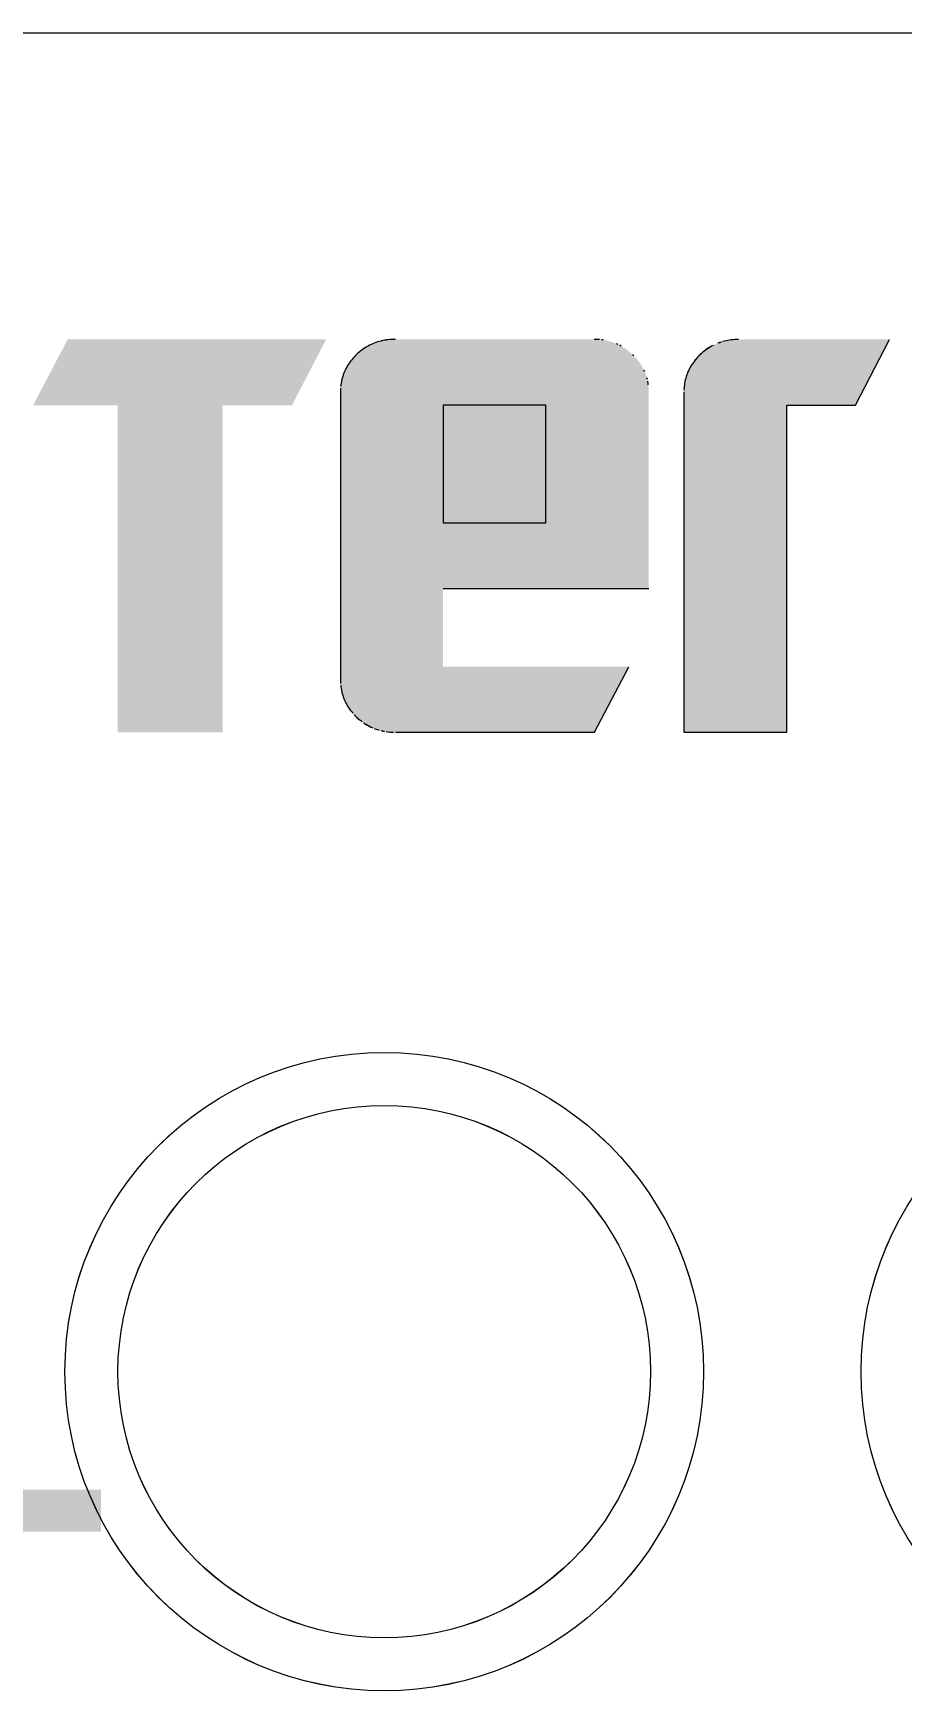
# Model space of a CAD drawing. Header units: millimetres. Extents: x 1359 to 3577, y 1336 to 3557.
# Drawn here: x 3136.51 to 3142.04, y 3298.36 to 3308.93 of the extents above; entities that cross this region are included whole.
import ezdxf
from ezdxf.xclip import XClip

# ---------------------------------------------------------------- set-up
doc = ezdxf.new("R2010")
doc.units = ezdxf.units.MM
doc.header["$XCLIPFRAME"] = 2
doc.layers.add('000-PI-Oprema', color=30, linetype='Continuous', lineweight=5)
doc.styles.add('Arial$001H0', font='arial.ttf')

# ---------------------------------------------------------------- blocks, each defined once
blk = doc.blocks.new('MF127463_69')
at = {"true_color": 0x231f20}
blk.add_hatch(color=250, dxfattribs=at).paths.add_polyline_path([(140.6214553833008, 195.948289320204), (141.3756942762269, 195.948289320204), (141.3756942762269, 194.9904976838165), (140.6214553833008, 194.9904976838165)])
blk = doc.blocks.new('MF127184_59')
at = {"true_color": 0x231f20}
blk.add_hatch(color=250, dxfattribs=at).paths.add_polyline_path([(141.4582475450304, 195.948289320204), (141.9588392221266, 195.948289320204), (141.9588392221266, 194.9904976838165), (141.4582475450304, 194.9904976838165)])

msp = doc.modelspace()

# ---------------------------------------------------------------- hatches: boundary and pattern name
at = {"layer": '000-PI-Oprema', "linetype": 'ByBlock', "lineweight": 0}
for points in [[(3136.725272871177, 3306.975739572546), (3136.505630599453, 3306.557680964193), (3137.043661870093, 3306.557680964193), (3137.043661870093, 3304.471079451534), (3137.713663052711, 3304.471079451534), (3137.713663052711, 3306.557680964193), (3138.154793360738, 3306.557680964193), (3138.371666930589, 3306.975739572546)], [(3136.72530756693, 3306.975410354815), (3136.505665295206, 3306.557351746462), (3137.043696565846, 3306.557351746462), (3137.043696565846, 3304.470750233802), (3137.713697748464, 3304.470750233802), (3137.713697748464, 3306.557351746462), (3138.154828056491, 3306.557351746462), (3138.371701626342, 3306.975410354815)], [(3136.725441853139, 3306.975288954069), (3136.505799581415, 3306.557230345701), (3137.043830852026, 3306.557230345701), (3137.043830852026, 3304.471551632822), (3137.713832034644, 3304.471551632822), (3137.713832034644, 3306.557230345701), (3138.154962342671, 3306.557230345701), (3138.371835912521, 3306.975288954069)], [(3136.725476548892, 3306.974959736337), (3136.505834277168, 3306.556901127969), (3137.043865547779, 3306.556901127969), (3137.043865547779, 3304.47122241509), (3137.713866730397, 3304.47122241509), (3137.713866730397, 3306.556901127969), (3138.154997038424, 3306.556901127969), (3138.371870608275, 3306.974959736337)], [(3141.000825591329, 3306.976697136844), (3140.989006435762, 3306.976524232865), (3140.977313853889, 3306.976006055003), (3140.965749447934, 3306.975143404357), (3140.954314820063, 3306.973937082003), (3140.94301157247, 3306.972387889073), (3140.931841307409, 3306.970496626644), (3140.920805627075, 3306.96826409582), (3140.909906133633, 3306.965691097692), (3140.899144429308, 3306.962778433372), (3140.888522116295, 3306.959526903949), (3140.878040796817, 3306.955937310522), (3140.867702073041, 3306.952010454188), (3140.857507547191, 3306.947747136051), (3140.847458821461, 3306.943148157196), (3140.837557498076, 3306.938214318739), (3140.827805179173, 3306.932946421766), (3140.818203467063, 3306.927345267388), (3140.808753963853, 3306.92141165668), (3140.799458271767, 3306.915146390762), (3140.79031799306, 3306.908550270724), (3140.781334729867, 3306.901624097663), (3140.772510084413, 3306.894368672671), (3140.763845658921, 3306.886784796865), (3140.755343055587, 3306.878873271329), (3140.746984382889, 3306.870721349187), (3140.738981398406, 3306.862416016527), (3140.731334102138, 3306.853957673877), (3140.724042494056, 3306.845346721791), (3140.717106574188, 3306.836583560798), (3140.710526342506, 3306.827668591453), (3140.704301799009, 3306.818602214305), (3140.698432943727, 3306.809384829867), (3140.692919776631, 3306.800016838701), (3140.68776229775, 3306.790498641356), (3140.682960507083, 3306.780830638352), (3140.678514404573, 3306.771013230253), (3140.674423990307, 3306.761046817577), (3140.670689264198, 3306.750931800874), (3140.667310226303, 3306.740668580707), (3140.664286876623, 3306.730257557581), (3140.661619215129, 3306.719699132067), (3140.659307241849, 3306.708993704691), (3140.657350956726, 3306.698141675995), (3140.655750359847, 3306.687143446536), (3140.654505451153, 3306.675999416839), (3140.653616230646, 3306.664709987454), (3140.653082698353, 3306.653275558921), (3140.652904854245, 3306.641696531784), (3140.652904854245, 3304.471114216052), (3141.308140195297, 3304.471114216052), (3141.308140195297, 3306.558638528484), (3141.744656119381, 3306.558638528484), (3141.962452709036, 3306.976697136844)], [(3141.000860287082, 3306.976367919113), (3140.989041131515, 3306.976195015133), (3140.977348549643, 3306.975676837272), (3140.965784143687, 3306.974814186626), (3140.954349515816, 3306.973607864271), (3140.943046268223, 3306.972058671341), (3140.931876003162, 3306.970167408912), (3140.920840322828, 3306.967934878088), (3140.909940829386, 3306.96536187996), (3140.899179125061, 3306.96244921564), (3140.888556812048, 3306.959197686218), (3140.87807549257, 3306.95560809279), (3140.867736768794, 3306.951681236456), (3140.857542242944, 3306.94741791832), (3140.847493517214, 3306.942818939464), (3140.83759219383, 3306.937885101008), (3140.827839874926, 3306.932617204035), (3140.818238162816, 3306.927016049656), (3140.808788659606, 3306.921082438948), (3140.799492967521, 3306.91481717303), (3140.790352688813, 3306.908221052992), (3140.78136942562, 3306.901294879932), (3140.772544780166, 3306.894039454939), (3140.763880354674, 3306.886455579133), (3140.75537775134, 3306.878544053598), (3140.747019078643, 3306.870392131455), (3140.73901609416, 3306.862086798796), (3140.731368797891, 3306.853628456145), (3140.724077189809, 3306.84501750406), (3140.717141269941, 3306.836254343067), (3140.710561038259, 3306.827339373722), (3140.704336494762, 3306.818272996574), (3140.69846763948, 3306.809055612135), (3140.692954472384, 3306.799687620969), (3140.687796993503, 3306.790169423624), (3140.682995202837, 3306.780501420621), (3140.678549100327, 3306.770684012521), (3140.67445868606, 3306.760717599846), (3140.670723959951, 3306.750602583143), (3140.667344922056, 3306.740339362976), (3140.664321572376, 3306.72992833985), (3140.661653910882, 3306.719369914335), (3140.659341937602, 3306.70866448696), (3140.657385652479, 3306.697812458264), (3140.6557850556, 3306.686814228804), (3140.654540146907, 3306.675670199107), (3140.653650926399, 3306.664380769722), (3140.653117394106, 3306.65294634119), (3140.652939549998, 3306.641367314052), (3140.652939549998, 3304.470784998321), (3141.30817489105, 3304.470784998321), (3141.30817489105, 3306.558309310753), (3141.744690815134, 3306.558309310753), (3141.962487404789, 3306.976367919113)]]:
    msp.add_hatch(color=0, dxfattribs=at).paths.add_polyline_path(points)
h = msp.add_hatch(color=0, dxfattribs=at)
h.paths.add_polyline_path([(3138.814368352558, 3306.977147755337), (3138.802327893647, 3306.976974851357), (3138.790432033218, 3306.976456673496), (3138.778681171798, 3306.975594022835), (3138.767075709971, 3306.974387700495), (3138.755616048207, 3306.972838507565), (3138.744302587149, 3306.970947245136), (3138.733135727294, 3306.968714714312), (3138.72211586917, 3306.966141716184), (3138.711243413332, 3306.963229051864), (3138.700518760395, 3306.959977522441), (3138.689942310828, 3306.956387929007), (3138.679514465215, 3306.95246107268), (3138.669235624084, 3306.948197754544), (3138.65910618799, 3306.943598775688), (3138.649126557519, 3306.938664937232), (3138.639297133168, 3306.933397040259), (3138.629618315494, 3306.927795885873), (3138.620090505052, 3306.921862275172), (3138.610714102399, 3306.915597009254), (3138.601489508061, 3306.909000889209), (3138.592417122594, 3306.902074716156), (3138.583497346555, 3306.894819291163), (3138.5747305805, 3306.887235415357), (3138.566117224926, 3306.879323889822), (3138.557758552286, 3306.871171967679), (3138.549755567803, 3306.862866635005), (3138.542108271506, 3306.854408292369), (3138.534816663423, 3306.845797340269), (3138.527880743526, 3306.837034179291), (3138.521300511873, 3306.828119209946), (3138.515075968377, 3306.81905283279), (3138.509207113095, 3306.809835448359), (3138.503693945999, 3306.800467457193), (3138.498536467117, 3306.790949259848), (3138.493734676451, 3306.781281256845), (3138.48928857397, 3306.77146384873), (3138.485198159646, 3306.761497436069), (3138.481463433565, 3306.751382419367), (3138.478084395671, 3306.741119199185), (3138.475061045991, 3306.730708176074), (3138.472393384496, 3306.720149750552), (3138.470081411187, 3306.709444323184), (3138.468125126123, 3306.698592294488), (3138.466524529214, 3306.687594065028), (3138.465279620521, 3306.676450035331), (3138.464390400013, 3306.665160605946), (3138.46385686772, 3306.653726177414), (3138.463679023613, 3306.642147150276), (3138.463679023613, 3304.806565357088), (3138.46385686772, 3304.795096892478), (3138.464390400013, 3304.783763410531), (3138.465279620521, 3304.772565312029), (3138.466524529214, 3304.761502997782), (3138.468125126123, 3304.750576868624), (3138.470081411187, 3304.739787325343), (3138.472393384496, 3304.72913476875), (3138.475061045991, 3304.718619599647), (3138.478084395671, 3304.708242218847), (3138.481463433565, 3304.698003027152), (3138.485198159646, 3304.687902425379), (3138.48928857397, 3304.677940814319), (3138.493734676451, 3304.668118594804), (3138.498536467117, 3304.658436167621), (3138.503693945999, 3304.648893933576), (3138.509207113095, 3304.639492293492), (3138.515075968377, 3304.630231648152), (3138.521300511873, 3304.621112398396), (3138.527880743526, 3304.612134945011), (3138.534816663423, 3304.603299688803), (3138.542108271506, 3304.59460703058), (3138.549755567803, 3304.586057371154), (3138.557758552286, 3304.577651111336), (3138.566117224926, 3304.569388651929), (3138.5747305805, 3304.561477133735), (3138.583497346555, 3304.553893264521), (3138.592417122594, 3304.546637845422), (3138.601489508061, 3304.539711677578), (3138.610714102399, 3304.533115562124), (3138.620090505052, 3304.526850300201), (3138.629618315494, 3304.520916692934), (3138.639297133168, 3304.515315541459), (3138.649126557519, 3304.510047646931), (3138.65910618799, 3304.505113810475), (3138.669235624084, 3304.500514833227), (3138.679514465215, 3304.496251516335), (3138.689942310828, 3304.492324660925), (3138.700518760395, 3304.488735068131), (3138.711243413332, 3304.485483539094), (3138.72211586917, 3304.482570874963), (3138.733135727294, 3304.479997876857), (3138.744302587149, 3304.477765345917), (3138.755616048207, 3304.475874083291), (3138.767075709971, 3304.474324890114), (3138.778681171798, 3304.473118567505), (3138.790432033218, 3304.472255916618), (3138.802327893647, 3304.471737738582), (3138.814368352558, 3304.471564834537), (3140.082387219447, 3304.471564834537), (3140.302029408662, 3304.890546297684), (3139.117991482375, 3304.890546297684), (3139.117991482375, 3305.388894262484), (3140.427539309634, 3305.388894262484), (3140.427539309634, 3306.642147150276), (3140.427361465294, 3306.653726177414), (3140.426827932244, 3306.665160605946), (3140.425938710601, 3306.676450035331), (3140.424693800511, 3306.687594065028), (3140.423093201973, 3306.698592294488), (3140.421136915191, 3306.709444323184), (3140.418824940194, 3306.720149750552), (3140.416157277099, 3306.730708176074), (3140.413133925993, 3306.741119199185), (3140.409754886963, 3306.751382419367), (3140.406020160126, 3306.761497436069), (3140.401929745569, 3306.77146384873), (3140.397483643379, 3306.781281256845), (3140.392681853673, 3306.790949259848), (3140.387524376509, 3306.800467457193), (3140.382011212032, 3306.809835448359), (3140.376142360301, 3306.81905283279), (3140.369917821403, 3306.828119209946), (3140.363337595483, 3306.837034179291), (3140.356401682571, 3306.845797340269), (3140.349110082812, 3306.854408292369), (3140.341462796323, 3306.862866635005), (3140.333459823103, 3306.871171967679), (3140.325101163357, 3306.879323889822), (3140.316598551612, 3306.887235415357), (3140.307934118204, 3306.894819291163), (3140.299109465299, 3306.902074716156), (3140.290126195179, 3306.909000889209), (3140.280985910011, 3306.915597009254), (3140.271690212076, 3306.921862275172), (3140.262240703569, 3306.927795885873), (3140.252638986743, 3306.933397040259), (3140.242886663795, 3306.938664937232), (3140.232985336976, 3306.943598775688), (3140.222936608481, 3306.948197754544), (3140.212742080565, 3306.95246107268), (3140.202403355421, 3306.956387929007), (3140.191922035303, 3306.959977522441), (3140.181299722464, 3306.963229051864), (3140.170538019071, 3306.966141716184), (3140.159638527375, 3306.968714714312), (3140.148602849602, 3306.970947245136), (3140.137432587975, 3306.972838507565), (3140.126129344748, 3306.974387700495), (3140.114694722086, 3306.975594022835), (3140.103130322301, 3306.976456673496), (3140.091437747558, 3306.976974851357), (3140.079618600083, 3306.977147755337)])
h.paths.add_polyline_path([(3139.117991482375, 3306.559089146969), (3139.772303941108, 3306.559089146969), (3139.772303941108, 3305.807875670624), (3139.117991482375, 3305.807875670624)])
h = msp.add_hatch(color=0, dxfattribs=at)
h.paths.add_polyline_path([(3138.814403048311, 3306.976818537605), (3138.8023625894, 3306.976645633626), (3138.790466728971, 3306.976127455764), (3138.778715867551, 3306.975264805104), (3138.767110405724, 3306.974058482763), (3138.75565074396, 3306.972509289833), (3138.744337282902, 3306.970618027404), (3138.733170423047, 3306.968385496581), (3138.722150564923, 3306.965812498453), (3138.711278109085, 3306.962899834132), (3138.700553456149, 3306.95964830471), (3138.689977006581, 3306.956058711276), (3138.679549160968, 3306.952131854949), (3138.669270319837, 3306.947868536812), (3138.659140883743, 3306.943269557956), (3138.649161253272, 3306.9383357195), (3138.639331828921, 3306.933067822527), (3138.629653011247, 3306.927466668141), (3138.620125200805, 3306.921533057441), (3138.610748798152, 3306.915267791523), (3138.601524203814, 3306.908671671477), (3138.592451818347, 3306.901745498424), (3138.583532042308, 3306.894490073431), (3138.574765276253, 3306.886906197626), (3138.566151920679, 3306.87899467209), (3138.557793248039, 3306.870842749948), (3138.549790263556, 3306.862537417273), (3138.542142967259, 3306.854079074637), (3138.534851359176, 3306.845468122538), (3138.527915439279, 3306.836704961559), (3138.521335207626, 3306.827789992214), (3138.51511066413, 3306.818723615059), (3138.509241808848, 3306.809506230627), (3138.503728641752, 3306.800138239461), (3138.498571162871, 3306.790620042117), (3138.493769372204, 3306.780952039113), (3138.489323269723, 3306.771134630999), (3138.485232855399, 3306.761168218338), (3138.481498129318, 3306.751053201635), (3138.478119091424, 3306.740789981453), (3138.475095741744, 3306.730378958342), (3138.472428080249, 3306.71982053282), (3138.470116106941, 3306.709115105452), (3138.468159821876, 3306.698263076756), (3138.466559224968, 3306.687264847296), (3138.465314316274, 3306.676120817599), (3138.464425095766, 3306.664831388214), (3138.463891563473, 3306.653396959682), (3138.463713719366, 3306.641817932545), (3138.463713719366, 3304.806236139357), (3138.463891563473, 3304.794767674746), (3138.464425095766, 3304.783434192799), (3138.465314316274, 3304.772236094297), (3138.466559224968, 3304.761173780051), (3138.468159821876, 3304.750247650893), (3138.470116106941, 3304.739458107611), (3138.472428080249, 3304.728805551018), (3138.475095741744, 3304.718290381916), (3138.478119091424, 3304.707913001115), (3138.481498129318, 3304.69767380942), (3138.485232855399, 3304.687573207648), (3138.489323269723, 3304.677611596588), (3138.493769372204, 3304.667789377072), (3138.498571162871, 3304.65810694989), (3138.503728641752, 3304.648564715844), (3138.509241808848, 3304.639163075761), (3138.51511066413, 3304.629902430421), (3138.521335207626, 3304.620783180664), (3138.527915439279, 3304.61180572728), (3138.534851359176, 3304.602970471071), (3138.542142967259, 3304.594277812848), (3138.549790263556, 3304.585728153423), (3138.557793248039, 3304.577321893605), (3138.566151920679, 3304.569059434198), (3138.574765276253, 3304.561147916003), (3138.583532042308, 3304.55356404679), (3138.592451818347, 3304.54630862769), (3138.601524203814, 3304.539382459847), (3138.610748798152, 3304.532786344393), (3138.620125200805, 3304.526521082469), (3138.629653011247, 3304.520587475203), (3138.639331828921, 3304.514986323727), (3138.649161253272, 3304.509718429199), (3138.659140883743, 3304.504784592744), (3138.669270319837, 3304.500185615496), (3138.679549160968, 3304.495922298604), (3138.689977006581, 3304.491995443193), (3138.700553456149, 3304.488405850399), (3138.711278109085, 3304.485154321363), (3138.722150564923, 3304.482241657231), (3138.733170423047, 3304.479668659125), (3138.744337282902, 3304.477436128185), (3138.75565074396, 3304.47554486556), (3138.767110405724, 3304.473995672382), (3138.778715867551, 3304.472789349773), (3138.790466728971, 3304.471926698887), (3138.8023625894, 3304.471408520851), (3138.814403048311, 3304.471235616806), (3140.0824219152, 3304.471235616806), (3140.302064104415, 3304.890217079952), (3139.118026178128, 3304.890217079952), (3139.118026178128, 3305.388565044752), (3140.427574005387, 3305.388565044752), (3140.427574005387, 3306.641817932545), (3140.427396161047, 3306.653396959682), (3140.426862627997, 3306.664831388214), (3140.425973406354, 3306.676120817599), (3140.424728496264, 3306.687264847296), (3140.423127897726, 3306.698263076756), (3140.421171610944, 3306.709115105452), (3140.418859635947, 3306.71982053282), (3140.416191972852, 3306.730378958342), (3140.413168621746, 3306.740789981453), (3140.409789582716, 3306.751053201635), (3140.406054855879, 3306.761168218338), (3140.401964441322, 3306.771134630999), (3140.397518339132, 3306.780952039113), (3140.392716549426, 3306.790620042117), (3140.387559072262, 3306.800138239461), (3140.382045907785, 3306.809506230627), (3140.376177056054, 3306.818723615059), (3140.369952517156, 3306.827789992214), (3140.363372291236, 3306.836704961559), (3140.356436378324, 3306.845468122538), (3140.349144778565, 3306.854079074637), (3140.341497492076, 3306.862537417273), (3140.333494518856, 3306.870842749948), (3140.32513585911, 3306.87899467209), (3140.316633247365, 3306.886906197626), (3140.307968813957, 3306.894490073431), (3140.299144161052, 3306.901745498424), (3140.290160890932, 3306.908671671477), (3140.281020605764, 3306.915267791523), (3140.271724907829, 3306.921533057441), (3140.262275399322, 3306.927466668141), (3140.252673682497, 3306.933067822527), (3140.242921359548, 3306.9383357195), (3140.233020032729, 3306.943269557956), (3140.222971304234, 3306.947868536812), (3140.212776776318, 3306.952131854949), (3140.202438051174, 3306.956058711276), (3140.191956731056, 3306.95964830471), (3140.181334418217, 3306.962899834132), (3140.170572714824, 3306.965812498453), (3140.159673223128, 3306.968385496581), (3140.148637545355, 3306.970618027404), (3140.137467283728, 3306.972509289833), (3140.126164040501, 3306.974058482763), (3140.114729417839, 3306.975264805104), (3140.103165018054, 3306.976127455764), (3140.091472443311, 3306.976645633626), (3140.079653295836, 3306.976818537605)])
h.paths.add_polyline_path([(3139.118026178128, 3306.558759929238), (3139.772338636862, 3306.558759929238), (3139.772338636862, 3305.807546452892), (3139.118026178128, 3305.807546452892)])

# ---------------------------------------------------------------- linework, layer by layer
at = {"layer": '000-PI-Oprema', "color": 0, "linetype": 'ByBlock', "lineweight": 0}
for p, q in [((3162.856329281904, 3308.928269487915), (3115.817814155367, 3308.928269487915)), ((3162.856363977657, 3308.927940270183), (3115.81784885112, 3308.927940270183)), ((3162.856363977657, 3308.927940270183), (3115.81784885112, 3308.927940270183))]:
    msp.add_line(p, q, dxfattribs=at)
at = {"layer": '000-PI-Oprema', "color": 0, "linetype": 'ByBlock', "lineweight": 0, "ltscale": 0.25}
for centre, radius in [((3138.742713963426, 3300.397279671881), 2.034654665596243), ((3138.742748659179, 3300.396950454149), 2.034654665596243), ((3143.815847131586, 3300.397284171297), 2.034654665596243), ((3143.815881827339, 3300.396954953565), 2.034654665596243), ((3138.742713963426, 3300.397279671881), 1.696692265721726), ((3138.742748659179, 3300.396950454149), 1.696692265721726)]:
    msp.add_circle(centre, radius, dxfattribs=at)

# ---------------------------------------------------------------- block references
at = {"layer": '000-PI-Oprema', "color": 0, "linetype": 'ByBlock', "lineweight": 0}
ref = msp.add_blockref('MF127463_69', (2770.598313357828, 2794.376197584432), dxfattribs=dict(at, xscale=2.616, yscale=2.616, zscale=2.616))
XClip(ref).set_block_clipping_path([(140.7555126614041, 195.948289320204), (140.7508687954565, 195.9482250595412), (140.746287193367, 195.9480322713224), (140.7417675420642, 195.9477109462023), (140.7373095284764, 195.9472610748354), (140.7329128395322, 195.9466826478763), (140.7285771621598, 195.9459756559796), (140.7243021832879, 195.9451400897998), (140.7200875898448, 195.9441759399916), (140.7159330687589, 195.9430831972095), (140.7118383069588, 195.9418618521082), (140.7078029913728, 195.9405118953421), (140.7038268089294, 195.9390333175659), (140.6999094465571, 195.9374261094342), (140.6960505911843, 195.9356902616014), (140.6922499297394, 195.9338257647223), (140.6885071491508, 195.9318326094514), (140.6848219363471, 195.9297107864432), (140.6811939782567, 195.9274602863524), (140.6776229618079, 195.9250810998335), (140.6741085739293, 195.9225732175411), (140.6706505015492, 195.9199366301298), (140.6672484315962, 195.9171713282542), (140.6639020509987, 195.9142773025688), (140.6606110466851, 195.9112545437283), (140.6574156413414, 195.908057214007), (140.6543562632529, 195.9048114376304), (140.6514329077469, 195.9015167660183), (140.6486455701506, 195.8981727505908), (140.6459942457914, 195.8947789427675), (140.6434789299965, 195.8913348939684), (140.6410996180933, 195.8878401556133), (140.6388563054089, 195.8842942791221), (140.6367489872707, 195.8806968159146), (140.6347776590061, 195.8770473174107), (140.6329423159422, 195.8733453350303), (140.6312429534064, 195.8695904201932), (140.629679566726, 195.8657821243192), (140.6282521512283, 195.8619199988283), (140.6269607022405, 195.8580035951403), (140.6258052150899, 195.854032464675), (140.6247856851039, 195.8500061588523), (140.6239021076097, 195.8459242290921), (140.6231544779345, 195.8417862268142), (140.6225427914058, 195.8375917034385), (140.6220670433508, 195.8333402103848), (140.6217272290968, 195.829031299073), (140.621523343971, 195.824664520923), (140.6214553833008, 195.8202394273546), (140.6214553833008, 195.1189256456163), (140.621523343971, 195.1144592826749), (140.6217272290968, 195.110054823793), (140.6220670433508, 195.1057118203905), (140.6225427914059, 195.1014298238872), (140.6231544779345, 195.097208385703), (140.6239021076097, 195.0930470572578), (140.6247856851039, 195.0889453899713), (140.6258052150899, 195.0849029352636), (140.6269607022405, 195.0809192445543), (140.6282521512283, 195.0769938692634), (140.629679566726, 195.0731263608108), (140.6312429534065, 195.0693162706163), (140.6329423159422, 195.0655631500998), (140.6347776590061, 195.0618665506811), (140.6367489872707, 195.05822602378), (140.6388563054089, 195.0546411208165), (140.6410996180932, 195.0511113932104), (140.6434789299965, 195.0476363923815), (140.6459942457914, 195.0442156697497), (140.6486455701506, 195.0408487767349), (140.6514329077469, 195.037535264757), (140.654356263253, 195.0342746852357), (140.6574156413414, 195.0310665895909), (140.6606110466851, 195.0279105292426), (140.6639020509987, 195.0248876613722), (140.6672484315962, 195.0219933210577), (140.6706505015493, 195.0192275176446), (140.6741085739293, 195.0165902604782), (140.6776229618079, 195.0140815589041), (140.6811939782567, 195.0117014222675), (140.6848219363471, 195.009449859914), (140.6885071491508, 195.0073268811889), (140.6922499297394, 195.0053324954378), (140.6960505911842, 195.0034667120058), (140.6999094465571, 195.0017295402387), (140.7038268089294, 195.0001209894816), (140.7078029913728, 194.9986410690802), (140.7118383069588, 194.9972897883796), (140.7159330687589, 194.9960671567255), (140.7200875898448, 194.9949731834631), (140.7243021832879, 194.9940078779381), (140.7285771621598, 194.9931712494956), (140.7329128395322, 194.9924633074812), (140.7373095284764, 194.9918840612403), (140.7417675420642, 194.9914335201184), (140.746287193367, 194.9911116934608), (140.7508687954565, 194.9909185906129), (140.7555126614041, 194.9908542209201), (141.2402268303765, 194.9908542209201), (141.3238349914551, 195.1503190782335), (140.8715800815158, 195.1503190782335), (140.8715800815158, 195.3411773681641), (141.3721632215712, 195.3411773681641), (141.3721632215712, 195.8202394273546), (141.372095260901, 195.824664520923), (141.3718913757752, 195.8290312990731), (141.3715515615212, 195.8333402103848), (141.3710758134661, 195.8375917034385), (141.3704641269374, 195.8417862268142), (141.3697164972623, 195.8459242290921), (141.3688329197681, 195.8500061588523), (141.3678133897821, 195.854032464675), (141.3666579026315, 195.8580035951402), (141.3653664536437, 195.8619199988283), (141.3639390381459, 195.8657821243192), (141.3623756514655, 195.8695904201932), (141.3606762889298, 195.8733453350303), (141.3588409458659, 195.8770473174107), (141.3568696176013, 195.8806968159146), (141.3547622994631, 195.8842942791221), (141.3525189867788, 195.8878401556133), (141.3501396748755, 195.8913348939684), (141.3476243590806, 195.8947789427675), (141.3449730347214, 195.8981727505908), (141.3421856971251, 195.9015167660183), (141.339262341619, 195.9048114376304), (141.3362029635305, 195.908057214007), (141.3330075581869, 195.9112545437283), (141.3297184042663, 195.9142773025688), (141.3263775748481, 195.9171713282542), (141.3229847568605, 195.9199366301298), (141.3195396372321, 195.9225732175411), (141.3160419028912, 195.9250810998335), (141.3124912407663, 195.9274602863524), (141.3088873377859, 195.9297107864432), (141.3052298808785, 195.9318326094514), (141.3015185569724, 195.9338257647223), (141.297753052996, 195.9356902616014), (141.293933055878, 195.9374261094342), (141.2900582525465, 195.9390333175659), (141.2861283299302, 195.9405118953422), (141.2821429749575, 195.9418618521082), (141.2781018745568, 195.9430831972096), (141.2740047156566, 195.9441759399916), (141.2698511851852, 195.9451400897998), (141.2656409700712, 195.9459756559796), (141.2613737572429, 195.9466826478763), (141.2570492336289, 195.9472610748354), (141.2526670861575, 195.9477109462023), (141.2482270017573, 195.9480322713224), (141.2437286673566, 195.9482250595412), (141.2391717698839, 195.948289320204)])
ref = msp.add_blockref('MF127463_69', (2770.598348053582, 2794.3758683667), dxfattribs=dict(at, xscale=2.616, yscale=2.616, zscale=2.616))
XClip(ref).set_block_clipping_path([(140.7555126614041, 195.948289320204), (140.7508687954565, 195.9482250595412), (140.746287193367, 195.9480322713224), (140.7417675420642, 195.9477109462023), (140.7373095284764, 195.9472610748354), (140.7329128395322, 195.9466826478763), (140.7285771621598, 195.9459756559796), (140.7243021832879, 195.9451400897998), (140.7200875898448, 195.9441759399916), (140.7159330687589, 195.9430831972095), (140.7118383069588, 195.9418618521082), (140.7078029913728, 195.9405118953421), (140.7038268089294, 195.9390333175659), (140.6999094465571, 195.9374261094342), (140.6960505911843, 195.9356902616014), (140.6922499297394, 195.9338257647223), (140.6885071491508, 195.9318326094514), (140.6848219363471, 195.9297107864432), (140.6811939782567, 195.9274602863524), (140.6776229618079, 195.9250810998335), (140.6741085739293, 195.9225732175411), (140.6706505015492, 195.9199366301298), (140.6672484315962, 195.9171713282542), (140.6639020509987, 195.9142773025688), (140.6606110466851, 195.9112545437283), (140.6574156413414, 195.908057214007), (140.6543562632529, 195.9048114376304), (140.6514329077469, 195.9015167660183), (140.6486455701506, 195.8981727505908), (140.6459942457914, 195.8947789427675), (140.6434789299965, 195.8913348939684), (140.6410996180933, 195.8878401556133), (140.6388563054089, 195.8842942791221), (140.6367489872707, 195.8806968159146), (140.6347776590061, 195.8770473174107), (140.6329423159422, 195.8733453350303), (140.6312429534064, 195.8695904201932), (140.629679566726, 195.8657821243192), (140.6282521512283, 195.8619199988283), (140.6269607022405, 195.8580035951403), (140.6258052150899, 195.854032464675), (140.6247856851039, 195.8500061588523), (140.6239021076097, 195.8459242290921), (140.6231544779345, 195.8417862268142), (140.6225427914058, 195.8375917034385), (140.6220670433508, 195.8333402103848), (140.6217272290968, 195.829031299073), (140.621523343971, 195.824664520923), (140.6214553833008, 195.8202394273546), (140.6214553833008, 195.1189256456163), (140.621523343971, 195.1144592826749), (140.6217272290968, 195.110054823793), (140.6220670433508, 195.1057118203905), (140.6225427914059, 195.1014298238872), (140.6231544779345, 195.097208385703), (140.6239021076097, 195.0930470572578), (140.6247856851039, 195.0889453899713), (140.6258052150899, 195.0849029352636), (140.6269607022405, 195.0809192445543), (140.6282521512283, 195.0769938692634), (140.629679566726, 195.0731263608108), (140.6312429534065, 195.0693162706163), (140.6329423159422, 195.0655631500998), (140.6347776590061, 195.0618665506811), (140.6367489872707, 195.05822602378), (140.6388563054089, 195.0546411208165), (140.6410996180932, 195.0511113932104), (140.6434789299965, 195.0476363923815), (140.6459942457914, 195.0442156697497), (140.6486455701506, 195.0408487767349), (140.6514329077469, 195.037535264757), (140.654356263253, 195.0342746852357), (140.6574156413414, 195.0310665895909), (140.6606110466851, 195.0279105292426), (140.6639020509987, 195.0248876613722), (140.6672484315962, 195.0219933210577), (140.6706505015493, 195.0192275176446), (140.6741085739293, 195.0165902604782), (140.6776229618079, 195.0140815589041), (140.6811939782567, 195.0117014222675), (140.6848219363471, 195.009449859914), (140.6885071491508, 195.0073268811889), (140.6922499297394, 195.0053324954378), (140.6960505911842, 195.0034667120058), (140.6999094465571, 195.0017295402387), (140.7038268089294, 195.0001209894816), (140.7078029913728, 194.9986410690802), (140.7118383069588, 194.9972897883796), (140.7159330687589, 194.9960671567255), (140.7200875898448, 194.9949731834631), (140.7243021832879, 194.9940078779381), (140.7285771621598, 194.9931712494956), (140.7329128395322, 194.9924633074812), (140.7373095284764, 194.9918840612403), (140.7417675420642, 194.9914335201184), (140.746287193367, 194.9911116934608), (140.7508687954565, 194.9909185906129), (140.7555126614041, 194.9908542209201), (141.2402268303765, 194.9908542209201), (141.3238349914551, 195.1503190782335), (140.8715800815158, 195.1503190782335), (140.8715800815158, 195.3411773681641), (141.3721632215712, 195.3411773681641), (141.3721632215712, 195.8202394273546), (141.372095260901, 195.824664520923), (141.3718913757752, 195.8290312990731), (141.3715515615212, 195.8333402103848), (141.3710758134661, 195.8375917034385), (141.3704641269374, 195.8417862268142), (141.3697164972623, 195.8459242290921), (141.3688329197681, 195.8500061588523), (141.3678133897821, 195.854032464675), (141.3666579026315, 195.8580035951402), (141.3653664536437, 195.8619199988283), (141.3639390381459, 195.8657821243192), (141.3623756514655, 195.8695904201932), (141.3606762889298, 195.8733453350303), (141.3588409458659, 195.8770473174107), (141.3568696176013, 195.8806968159146), (141.3547622994631, 195.8842942791221), (141.3525189867788, 195.8878401556133), (141.3501396748755, 195.8913348939684), (141.3476243590806, 195.8947789427675), (141.3449730347214, 195.8981727505908), (141.3421856971251, 195.9015167660183), (141.339262341619, 195.9048114376304), (141.3362029635305, 195.908057214007), (141.3330075581869, 195.9112545437283), (141.3297184042663, 195.9142773025688), (141.3263775748481, 195.9171713282542), (141.3229847568605, 195.9199366301298), (141.3195396372321, 195.9225732175411), (141.3160419028912, 195.9250810998335), (141.3124912407663, 195.9274602863524), (141.3088873377859, 195.9297107864432), (141.3052298808785, 195.9318326094514), (141.3015185569724, 195.9338257647223), (141.297753052996, 195.9356902616014), (141.293933055878, 195.9374261094342), (141.2900582525465, 195.9390333175659), (141.2861283299302, 195.9405118953422), (141.2821429749575, 195.9418618521082), (141.2781018745568, 195.9430831972096), (141.2740047156566, 195.9441759399916), (141.2698511851852, 195.9451400897998), (141.2656409700712, 195.9459756559796), (141.2613737572429, 195.9466826478763), (141.2570492336289, 195.9472610748354), (141.2526670861575, 195.9477109462023), (141.2482270017573, 195.9480322713224), (141.2437286673566, 195.9482250595412), (141.2391717698839, 195.948289320204)])
ref = msp.add_blockref('MF127184_59', (2770.598313357828, 2794.376197584432), dxfattribs=dict(at, xscale=2.616, yscale=2.616, zscale=2.616))
XClip(ref).set_block_clipping_path([(141.5912389967177, 195.9479448106554), (141.586682099245, 195.9478805499926), (141.5821837648443, 195.9476877617738), (141.577743680444, 195.9473664366537), (141.5733615329727, 195.9469165652868), (141.5690370093587, 195.9463381383277), (141.5647697965304, 195.945631146431), (141.5605595814164, 195.9447955802513), (141.556406050945, 195.9438314304431), (141.5523088920448, 195.942738687661), (141.548267791644, 195.9415173425596), (141.5442824366714, 195.9401673857935), (141.5403525140551, 195.9386888080173), (141.5364777107236, 195.9370815998855), (141.5326577136055, 195.9353457520529), (141.5288922096292, 195.9334812551737), (141.5251808857231, 195.9314880999028), (141.5215234288156, 195.9293662768946), (141.5179195258353, 195.9271157768038), (141.5143688637104, 195.9247365902849), (141.5108711293695, 195.9222287079925), (141.5074260097411, 195.9195921205812), (141.5040331917535, 195.9168268187056), (141.5006923623352, 195.9139327930202), (141.4974032084147, 195.9109100341797), (141.4942060040777, 195.9077539738314), (141.4911414346087, 195.9045458781867), (141.4882098037336, 195.9012852986654), (141.4854114151786, 195.8979717866874), (141.4827465726699, 195.8946048936726), (141.4802155799336, 195.8911841710408), (141.4778187406958, 195.887709170212), (141.4755563586828, 195.8841794426059), (141.4734287376205, 195.8805945396423), (141.4714361812352, 195.8769540127413), (141.469578993253, 195.8732574133226), (141.4678574774, 195.869504292806), (141.4662719374024, 195.8656942026115), (141.4648226769864, 195.8618266941589), (141.4635099998779, 195.857901318868), (141.4623342098032, 195.8539176281588), (141.4612956104885, 195.849875173451), (141.4603945056597, 195.8457735061646), (141.4596311990432, 195.8416121777193), (141.459005994365, 195.8373907395351), (141.4585191953514, 195.8331087430319), (141.4581711057282, 195.8287657396293), (141.4579620292218, 195.8243612807474), (141.4578922695584, 195.819894917806), (141.4578922695584, 194.9908542209201), (141.7083614773221, 194.9908542209201), (141.7083614773221, 195.7881354437934), (141.8755777994792, 195.7881354437934), (141.9588414510091, 195.9479448106554)])
ref = msp.add_blockref('MF127184_59', (2770.598348053582, 2794.3758683667), dxfattribs=dict(at, xscale=2.616, yscale=2.616, zscale=2.616))
XClip(ref).set_block_clipping_path([(141.5912389967177, 195.9479448106554), (141.586682099245, 195.9478805499926), (141.5821837648443, 195.9476877617738), (141.577743680444, 195.9473664366537), (141.5733615329727, 195.9469165652868), (141.5690370093587, 195.9463381383277), (141.5647697965304, 195.945631146431), (141.5605595814164, 195.9447955802513), (141.556406050945, 195.9438314304431), (141.5523088920448, 195.942738687661), (141.548267791644, 195.9415173425596), (141.5442824366714, 195.9401673857935), (141.5403525140551, 195.9386888080173), (141.5364777107236, 195.9370815998855), (141.5326577136055, 195.9353457520529), (141.5288922096292, 195.9334812551737), (141.5251808857231, 195.9314880999028), (141.5215234288156, 195.9293662768946), (141.5179195258353, 195.9271157768038), (141.5143688637104, 195.9247365902849), (141.5108711293695, 195.9222287079925), (141.5074260097411, 195.9195921205812), (141.5040331917535, 195.9168268187056), (141.5006923623352, 195.9139327930202), (141.4974032084147, 195.9109100341797), (141.4942060040777, 195.9077539738314), (141.4911414346087, 195.9045458781867), (141.4882098037336, 195.9012852986654), (141.4854114151786, 195.8979717866874), (141.4827465726699, 195.8946048936726), (141.4802155799336, 195.8911841710408), (141.4778187406958, 195.887709170212), (141.4755563586828, 195.8841794426059), (141.4734287376205, 195.8805945396423), (141.4714361812352, 195.8769540127413), (141.469578993253, 195.8732574133226), (141.4678574774, 195.869504292806), (141.4662719374024, 195.8656942026115), (141.4648226769864, 195.8618266941589), (141.4635099998779, 195.857901318868), (141.4623342098032, 195.8539176281588), (141.4612956104885, 195.849875173451), (141.4603945056597, 195.8457735061646), (141.4596311990432, 195.8416121777193), (141.459005994365, 195.8373907395351), (141.4585191953514, 195.8331087430319), (141.4581711057282, 195.8287657396293), (141.4579620292218, 195.8243612807474), (141.4578922695584, 195.819894917806), (141.4578922695584, 194.9908542209201), (141.7083614773221, 194.9908542209201), (141.7083614773221, 195.7881354437934), (141.8755777994792, 195.7881354437934), (141.9588414510091, 195.9479448106554)])
ref = msp.add_blockref('MF127463_69', (2770.598313357828, 2794.376197584432), dxfattribs=dict(at, xscale=2.616, yscale=2.616, zscale=2.616))
XClip(ref).set_block_clipping_path([(140.8715800815158, 195.5009743289815), (141.1216995229324, 195.7881354437934)])
ref = msp.add_blockref('MF127463_69', (2770.598348053582, 2794.3758683667), dxfattribs=dict(at, xscale=2.616, yscale=2.616, zscale=2.616))
XClip(ref).set_block_clipping_path([(140.8715800815158, 195.5009743289815), (141.1216995229324, 195.7881354437934)])

# ---------------------------------------------------------------- texts
at = {"layer": '000-PI-Oprema', "color": 0, "linetype": 'ByBlock', "lineweight": 0, "style": 'Arial$001H0'}
for p in [(3135.198528037961, 3299.3772912325), (3135.198562733714, 3299.376962014769)]:
    msp.add_text('1', height=2.4534, dxfattribs=at).set_placement(p)

doc.saveas('drawing.dxf')
